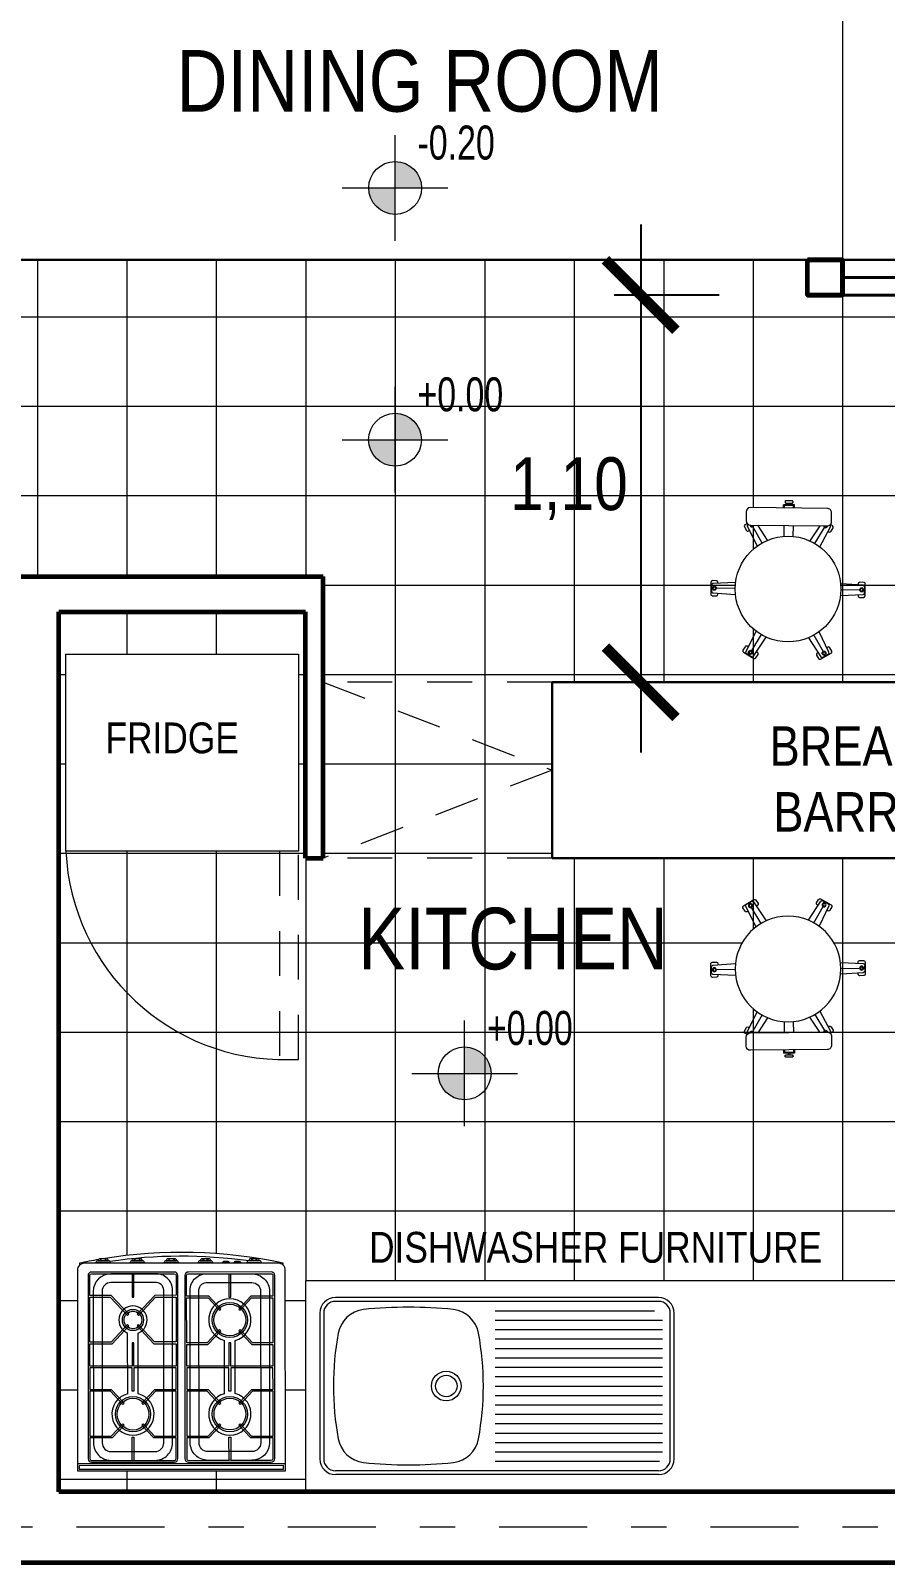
# Model space of a CAD drawing. Header units: millimetres. Extents: x 1119.4 to 1171.3, y 270.1 to 301.5.
# Drawn here: x 1126.558 to 1128.984, y 290.768 to 295.119 of the extents above; entities that cross this region are included whole.
import ezdxf

# ---------------------------------------------------------------- set-up
doc = ezdxf.new("R2010")
doc.units = ezdxf.units.MM
doc.linetypes.add('DASHDOT', pattern=[1, 0.5, -0.25, 0, -0.25])
doc.linetypes.add('TRAZOS2', pattern=[9.524999999999999, 6.349999999999999, -3.174999999999999])
for name, color, linetype, lineweight in [('01', 146, 'Continuous', 9), ('02', 196, 'Continuous', 20), ('03', 116, 'Continuous', 30), ('04', 20, 'Continuous', 40), ('06', 192, 'Continuous', 60), ('baldosa', 156, 'Continuous', 9), ('cotas', 86, 'Continuous', 15), ('ejes', 252, 'DASHDOT', 15), ('Muebles_M_V_005', 169, 'Continuous', 5), ('Muebles_M_V_02', 108, 'Continuous', 20), ('seg', 251, 'TRAZOS2', 20)]:
    doc.layers.add(name, color=color, linetype=linetype, lineweight=lineweight)
doc.styles.get("Standard").update_dxf_attribs({"font": 'ARIALN.TTF'})
doc.dimstyles.new('ISO-25', dxfattribs={"dimtxt": 0.15, "dimasz": 0.2, "dimexe": 0.075, "dimexo": 0.25, "dimgap": 0.05, "dimtad": 2, "dimtih": 1, "dimtoh": 1, "dimzin": 1, "dimtxsty": 'Standard', "dimblk": 'ARCHTICK', "dimcen": 1, "dimdle": 0.2, "dimclrd": 256, "dimclre": 256, "dimazin": 0, "dimtfac": 1, "dimtmove": 0, "dimatfit": 3, "dimldrblk": 'ARCHTICK', "dimfxl": 1, "dimarcsym": 0})

# ---------------------------------------------------------------- blocks, each defined once
blk = doc.blocks.new('sil')
at = {"layer": 'Muebles_M_V_02', "ltscale": 0.3}
for p, q in [((155.468814196808, 140.7156120962638), (155.4688458839673, 140.7184226098969)), ((155.4680846254333, 140.6509022788704), (155.4686849362682, 140.7041472468801)), ((155.3373435360241, 140.5773715537272), (155.2915321965215, 140.6045139221652)), ((155.5971346460707, 140.5744425366952), (155.6435462964081, 140.6005451362668)), ((155.6535397774949, 140.6061656180476), (155.6559895972785, 140.6075434329792)), ((155.2269303211339, 140.501579426147), (155.2221002992431, 140.501633882269)), ((155.2269761397741, 140.5056433408574), (155.2221461178833, 140.5056977969794)), ((155.2271305929323, 140.519342666252), (155.2267758679757, 140.4878801007523)), ((155.2366623501325, 140.5192352003762), (155.2271305929323, 140.519342666252)), ((155.2290748329662, 140.5173540855985), (155.2287644486292, 140.4898243407863)), ((155.2366401798227, 140.5172687900324), (155.2290748329662, 140.5173540855985)), ((155.2297877209787, 140.5166249393589), (155.2294935948689, 140.4905372287987)), ((155.2366320507091, 140.5165477729064), (155.2297877209787, 140.5166249393589)), ((155.3171184054179, 140.5156403288305), (155.2861294497741, 140.5159897140688)), ((155.2363076251759, 140.4877726348764), (155.2267758679757, 140.4878801007523)), ((155.2363297954857, 140.4897390452202), (155.2287644486292, 140.4898243407863)), ((155.2363379245993, 140.4904600623462), (155.2294935948689, 140.4905372287987)), ((155.3168242793082, 140.4895526182703), (155.2858353236643, 140.4899020035086)), ((155.3356524672522, 140.4273810864087), (155.2892408169147, 140.4012784868371)), ((155.5954435772988, 140.4244520693767), (155.6412549168014, 140.3973097009388)), ((155.6511191373484, 140.3914653333358), (155.6535372699726, 140.3900326346342)), ((155.4647024878896, 140.3509213442335), (155.4641021770547, 140.2976763762238)), ((155.4639729165149, 140.2862115268402), (155.4639412293556, 140.283401013207))]:
    blk.add_line(p, q, dxfattribs=at)
for points in [[(155.482256854548, 140.6997827129219), (155.4858016858636, 140.6997427466917, 0.4142135623730951), (155.4900935056596, 140.7039388691125), (155.4902220223268, 140.7153377402306, 0.4142135623730424), (155.486025899906, 140.7196295600266), (155.4516974472126, 140.7200165964521, 0.4142135623731475), (155.4474056274166, 140.7158204740313), (155.4472771107493, 140.7044216029132, 0.4142135623730951), (155.4514732331702, 140.7001297831172), (155.4550180644857, 140.7000898168871, 0.4142135623730951)], [(155.4849530323456, 140.6501102459079), (155.481885165987, 140.7142815597802, 0.3970235098271694), (155.4776936157568, 140.7183228560712), (155.4599981521778, 140.7185223637226, 0.3970235098271694), (155.4557165517509, 140.7145765980391), (155.4512026491209, 140.6504907648844)], [(155.3020979529449, 140.6140852811945), (155.3039049803733, 140.6171352120508, 0.4142135623730951), (155.3024169416574, 140.622950098233), (155.2926094880283, 140.6287608324907, 0.4142135623730424), (155.2867946018462, 140.6272727937749), (155.2831511287489, 140.6211232794682, 0.4142135623731475)], [(155.6465524582646, 140.5866092432794), (155.6482902621517, 140.5835193461928, 0.4142135623730951), (155.6540701206636, 140.5819005824315), (155.6640060909599, 140.5874887192919, 0.4142135623730424), (155.6656248547213, 140.5932685778037), (155.6487958117513, 140.6231914081216, 0.4142135623731475), (155.6430159532395, 140.6248101718829), (155.6330799829431, 140.6192220350226, 0.4142135623730951), (155.6314612191817, 140.6134421765107), (155.6331990230689, 140.6103522794242, 0.4142135623730951)], [(155.3464636601464, 140.5915840061533), (155.2893557389595, 140.6210128128875, 0.3441084193933902), (155.2842233981249, 140.6200416902459)], [(155.286947119271, 140.5885134529007), (155.2882125980783, 140.5906493490148, 0.4142135623730951)], [(155.6048829288607, 140.5594380513066), (155.6589229836889, 140.5941805584446, 0.3970235098271694), (155.6603270738261, 140.5998311955708), (155.6516521207309, 140.6152556703875, 0.3970235098271694), (155.6460941871983, 140.6169907622844), (155.5883372763486, 140.5888570000548)], [(155.2815837849919, 140.3859194511348, 0.3441084193931216), (155.2866929261246, 140.3848328608195), (155.3444498369743, 140.4129666230491)], [(155.3279041844622, 140.4423855717974), (155.2849885288237, 140.4147949729889, 0.3970235098271694)], [(155.2862346550583, 140.4152143798246), (155.2850176541673, 140.4173782646766, 0.4142135623730951)], [(155.5863234531765, 140.4102396169506), (155.6434313743634, 140.3808108102164, 0.3970235098271694), (155.6490270147308, 140.3824201510515), (155.6580475252146, 140.3976451182169, 0.3970235098271694), (155.6567711921088, 140.4033259757972), (155.6035281838891, 140.4392780467223)], [(155.630689160378, 140.3877383419095), (155.6288821329496, 140.3846884110531, 0.4142135623730951), (155.6303701716654, 140.3788735248709), (155.6401776252945, 140.3730627906132, 0.4142135623730424), (155.6459925114767, 140.374550829329), (155.6634919212001, 140.4040866232214, 0.4142135623731475), (155.6620038824843, 140.4099015094036), (155.6521964288552, 140.4157122436613, 0.4142135623730951), (155.646381542673, 140.4142242049455), (155.6445745152446, 140.4111742740891, 0.4142135623730951)], [(155.2804874025097, 140.3848623123959), (155.2839913015716, 140.3786322149824, 0.4142135623731475), (155.2897711600834, 140.377013451221), (155.2997071303798, 140.3826015880814, 0.4142135623730951), (155.3013258941412, 140.3883814465932), (155.299588090254, 140.3914713436797, 0.4142135623730951)], [(155.4478340809773, 140.351713377196), (155.4509019473359, 140.2875420633237, 0.3970235098271694), (155.4550934975661, 140.2835007670327), (155.4727889611451, 140.2833012593813, 0.3970235098271694), (155.477070561572, 140.2872470250648), (155.4815844642019, 140.3513328582195)], [(155.4505302587749, 140.3020409101821), (155.4469854274593, 140.3020808764122, 0.4142135623730951), (155.4426936076633, 140.2978847539914), (155.4425650909961, 140.2864858828733, 0.4142135623730424), (155.4467612134169, 140.2821940630773), (155.4810896661103, 140.2818070266518, 0.4142135623731475), (155.4853814859063, 140.2860031490726), (155.4855100025736, 140.2974020201907, 0.4142135623730951), (155.4813138801527, 140.3016938399867), (155.4777690488372, 140.3017338062168, 0.4142135623730951)]]:
    blk.add_lwpolyline(points, format="xyb", dxfattribs=at)
for points in [[(155.2472212345856, 140.3822693747232), (155.2725154966328, 140.3819841943553, 0.4142135623730951), (155.2847535043766, 140.3939493236293), (155.2872112690618, 140.6119423939481, 0.4142135623730951), (155.2752461397878, 140.6241804016918), (155.2499518777406, 140.6244655820597, 0.4142135623730951), (155.2377138699968, 140.6125004527857), (155.2352561053116, 140.3945073824669, 0.4142135623730951)], [(155.2220240674856, 140.4948724559332), (155.2222223496408, 140.5124592233151, 0.4142135623730951), (155.2196724040578, 140.5150673233261), (155.2184820858438, 140.5150807435787, 0.4142135623730951), (155.2158739858329, 140.5125307979957), (155.2156757036777, 140.4949440306138, 0.4142135623730693), (155.2182256492607, 140.4923359306028), (155.2194159674747, 140.4923225103502, 0.4142135623730951)]]:
    blk.add_lwpolyline(points, format="xyb", close=True, dxfattribs=at)
blk.add_lwpolyline([(155.2869762446146, 140.5910967445885), (155.3292589294338, 140.5625455763816)], dxfattribs=at)
for centre, radius in [((155.4687495665381, 140.7098796715719), 0.005732789017533998), ((155.4687495665381, 140.7098796715719), 0.003838866573901424), ((155.4663935566614, 140.500911811552), 0.15), ((155.6485430369515, 140.6033553771572), 0.005732789017533998), ((155.6485430369515, 140.6033553771572), 0.003838866573901424), ((155.6461870270749, 140.3943875171373), 0.005732789017533998), ((155.6461870270749, 140.3943875171373), 0.003838866573901424), ((155.4640375467848, 140.291943951532), 0.005732789017533998), ((155.4640375467848, 140.291943951532), 0.003838866573901424)]:
    blk.add_circle(centre, radius, dxfattribs=at)
for centre, radius, start, end in [((155.286600086248, 140.6074361059667), 0.005732789017533998, 274.9632730288837, 84.341425869493), ((155.286600086248, 140.6074361059667), 0.003838866573901424, 277.7472227953991, 80.96086845711001), ((155.2842440763714, 140.3984682459467), 0.005732789017533998, 274.3666653830522, 83.74481822360706), ((155.2842440763714, 140.3984682459467), 0.003838866573901424, 277.7472227954254, 80.96086845708352)]:
    blk.add_arc(centre, radius, start, end, dxfattribs=at)
blk = doc.blocks.new('NIVELES')
at = {"layer": 'cotas', "linetype": 'Continuous'}
for points in [[(136.9037914089489, 184.7530627354365), (136.9787914089489, 184.7530627354365), (136.9730823738872, 184.7817639928638), (136.9568244175379, 184.8060957440254), (136.9324926663763, 184.8223537003748), (136.9037914089489, 184.8280627354364)], [(136.9037914089489, 184.7530627354365), (136.8287914089489, 184.7530627354365), (136.8345004440105, 184.7243614780091), (136.8507584003599, 184.7000297268475), (136.8750901515215, 184.6837717704981), (136.9037914089489, 184.6780627354365)]]:
    blk.add_hatch(color=256, dxfattribs=at).paths.add_polyline_path(points, flags=0)
for p, q in [((136.9037914089489, 184.6030627354365), (136.9037914089489, 184.9030627354365)), ((136.7537914089489, 184.7530627354365), (137.0537914089489, 184.7530627354365))]:
    blk.add_line(p, q, dxfattribs=at)
blk.add_circle((136.9037914089489, 184.7530627354365), 0.07500000000000001, dxfattribs=at)
blk = doc.blocks.new('_ArchTick')
at = {"color": 0, "linetype": 'ByBlock', "const_width": 0.15}
blk.add_lwpolyline([(-0.5, -0.5), (0.5, 0.5)], dxfattribs=at)
blk = doc.blocks.new('*D21')
at = {"layer": 'cotas', "lineweight": -2, "transparency": 16777216}
for p, q in [((1128.289617930687, 294.5683535485069), (1128.289617930687, 293.0683535485092)), ((1128.512767603039, 294.3683535485069), (1128.214617930687, 294.3683535485069)), ((1128.51276760304, 293.2683535485091), (1128.214617930687, 293.2683535485091))]:
    blk.add_line(p, q, dxfattribs=at)
at = {"layer": 'Defpoints', "color": 0, "transparency": 16777216}
for p in [(1128.762767603039, 294.3683535485069), (1128.289617930687, 293.2683535485091), (1128.76276760304, 293.2683535485091)]:
    blk.add_point(p, dxfattribs=at)
at = {"layer": 'cotas', "lineweight": -2, "transparency": 16777216, "xscale": 0.2, "yscale": 0.2, "zscale": 0.2}
for p, rotation in [((1128.289617930687, 294.3683535485069), 90), ((1128.289617930687, 293.2683535485091), 270)]:
    blk.add_blockref('_ArchTick', p, dxfattribs=dict(at, rotation=rotation))
at = {"layer": 'cotas', "color": 0, "transparency": 16777216, "insert": (1128.085832118955, 293.8183535485082), "char_height": 0.15, "attachment_point": 5}
blk.add_mtext('1,10', dxfattribs=at)

msp = doc.modelspace()

# ---------------------------------------------------------------- linework, layer by layer
at = {"layer": '01'}
msp.add_arc((1127.277902603701, 292.8173600526644), 0.6208130123681298, 182.6780294914882, 271.2264941925433, dxfattribs=at)
at = {"layer": '02'}
msp.add_line((1128.862767603041, 295.5683535485081), (1128.86276760304, 294.4683535485068), dxfattribs=at)
at = {"layer": '03'}
for p, q in [((1126.43566836637, 294.4683535485077), (1132.13776760304, 294.4683535485067)), ((1128.037767603044, 293.2683535485087), (1129.737767603041, 293.2683535485096)), ((1128.037767603044, 292.7683535485088), (1128.037767603044, 293.2683535485087)), ((1128.037767603044, 292.7683535485087), (1129.737767603041, 292.7683535485097))]:
    msp.add_line(p, q, dxfattribs=at)
at = {"layer": '04'}
for p, q in [((1130.037767603041, 294.4183535485043), (1128.86276760304, 294.4183535485045)), ((1130.037767603041, 294.3683535485068), (1128.86276760304, 294.3683535485068))]:
    msp.add_line(p, q, dxfattribs=at)
at = {"layer": '06'}
for p, q in [((1128.762767603039, 294.3683535485075), (1128.762767603039, 294.4683535485068)), ((1128.86276760304, 294.4683535485068), (1128.762767603039, 294.4683535485068)), ((1128.86276760304, 294.3683535485075), (1128.86276760304, 294.4683535485068)), ((1128.762767603039, 294.3683535485076), (1128.86276760304, 294.3683535485075)), ((1125.687767603041, 293.5683535485073), (1127.387767603042, 293.5683535485074)), ((1127.387767603041, 292.7683535485074), (1127.387767603041, 293.5683535485074)), ((1126.637767603041, 290.9683535485074), (1126.637767603042, 293.4683535485074)), ((1126.637767603042, 293.4683535485074), (1127.337767603042, 293.4683535485074)), ((1127.337767603042, 292.7683535485074), (1127.337767603042, 293.4683535485074)), ((1127.337767603042, 292.7683535485074), (1127.387767603041, 292.7683535485074))]:
    msp.add_line(p, q, dxfattribs=at)
msp.add_lwpolyline([(1128.762767603039, 294.4683535485068), (1128.86276760304, 294.4683535485068), (1128.86276760304, 294.3683535485069), (1128.762767603039, 294.3683535485069)], close=True, dxfattribs=at)
msp.add_lwpolyline([(1123.937767603041, 290.9683535485073), (1123.537767603042, 290.9683535485073), (1123.537767603042, 290.7683535485073), (1129.537767603042, 290.7683535485079), (1129.537767603042, 290.9683535485072), (1126.637767603041, 290.9683535485073)], dxfattribs=at)
at = {"layer": 'baldosa'}
for p, q in [((1126.577767603041, 293.5683535485074), (1126.577767603041, 294.4683535485076)), ((1126.831767603041, 293.5683535485074), (1126.831767603041, 294.4683535485076)), ((1127.085767603041, 293.5683535485074), (1127.085767603041, 294.4683535485075)), ((1127.339767603041, 293.5683535485074), (1127.339767603041, 294.4683535485075)), ((1127.593767603041, 291.5683535485073), (1127.593767603041, 294.4683535485075)), ((1127.847767603041, 291.5683535485073), (1127.847767603041, 294.4683535485074)), ((1128.101767603041, 293.2683535485087), (1128.101767603041, 294.4683535485074)), ((1128.355767603041, 293.2683535485089), (1128.355767603041, 294.4683535485073)), ((1128.609767603041, 293.7642114804247), (1128.609767603041, 294.4683535485073)), ((1128.863767603041, 293.2683535485091), (1128.863767603041, 294.3683535485068)), ((1124.937767603041, 294.3064486035786), (1131.337767603041, 294.3064486035786)), ((1125.443760491069, 294.0524486035787), (1131.33776760304, 294.0524486035787)), ((1125.223723159213, 293.7984486035787), (1131.337767603041, 293.7984486035787)), ((1128.609767603041, 293.6467234574245), (1128.609767603041, 293.7147077895207)), ((1127.387767603041, 293.5444486035786), (1128.558199054335, 293.5444486035786)), ((1128.857349611603, 293.5444486035786), (1129.326648506989, 293.5444486035786)), ((1126.831767603041, 293.3483535485074), (1126.831767603041, 293.4683535485074)), ((1127.085767603041, 293.3483535485074), (1127.085767603041, 293.4683535485074)), ((1128.609767603041, 293.268353548509), (1128.609767603041, 293.4196139605832)), ((1126.637767603042, 293.2904486035786), (1126.657767603042, 293.2904486035786)), ((1127.317767603042, 293.2904486035786), (1127.337767603042, 293.2904486035786)), ((1127.387767603041, 293.2904486035786), (1129.737767603042, 293.2904486035786)), ((1126.637767603042, 293.0364486035786), (1126.657767603042, 293.0364486035786)), ((1127.317767603041, 293.0364486035786), (1127.337767603042, 293.0364486035786)), ((1127.387767603041, 293.0364486035786), (1128.037767603044, 293.0364486035786)), ((1126.637767603042, 292.7824486035786), (1127.337767603042, 292.7824486035786)), ((1126.831767603041, 291.640186953824), (1126.831767603041, 292.7883535485074)), ((1127.085767603041, 291.6452823546475), (1127.085767603041, 292.7883535485074)), ((1127.387767603041, 292.7824486035786), (1128.037767603044, 292.7824486035786)), ((1127.339767603041, 291.5683535485073), (1127.339767603041, 292.7683535485074)), ((1128.101767603041, 291.5683535485073), (1128.101767603041, 292.7683535485088)), ((1128.355767603041, 291.5683535485073), (1128.355767603041, 292.7683535485089)), ((1128.609767603041, 292.5675105707476), (1128.609767603041, 292.768353548509)), ((1128.863767603041, 291.5683535485073), (1128.863767603041, 292.7683535485091)), ((1126.637767603042, 292.5284486035787), (1128.577578996872, 292.5284486035786)), ((1128.837969669066, 292.5284486035786), (1129.346028449526, 292.5284486035786)), ((1128.609767603041, 291.5683535485073), (1128.609767603041, 292.340401073906)), ((1126.637767603042, 292.2744486035787), (1129.737767603042, 292.2744486035786)), ((1126.637767603041, 292.0204486035786), (1129.237767603042, 292.0204486035786)), ((1126.637767603041, 291.7664486035786), (1129.237767603042, 291.7664486035786)), ((1126.637767603041, 291.5124486035786), (1126.690618728978, 291.5124486035786)), ((1127.280618792125, 291.5124486035786), (1127.337767603042, 291.5124486035786)), ((1126.637767603041, 291.2584486035786), (1126.690736246003, 291.2584486035786)), ((1127.28073630915, 291.2584486035786), (1127.337767603042, 291.2584486035786)), ((1126.637767603041, 291.0044486035787), (1127.337767603042, 291.0044486035787)), ((1126.831767603041, 290.9683535485075), (1126.831767603041, 291.0280703345528)), ((1127.085767603041, 290.9683535485076), (1127.085767603041, 291.0281878515779))]:
    msp.add_line(p, q, dxfattribs=at)
at = {"layer": 'ejes', "ltscale": 0.5}
msp.add_line((1132.337767603041, 290.8683535485072), (1119.987767603041, 290.8683535485073), dxfattribs=at)
at = {"layer": 'Muebles_M_V_005'}
for p, q in [((1126.787438748519, 291.6180498882707), (1126.710569889507, 291.6180143237052)), ((1126.783902537433, 291.6195127184387), (1126.743902541714, 291.6194942118227)), ((1126.783902537433, 291.6195127184387), (1126.743902541714, 291.6194942118227)), ((1126.748899956103, 291.6250838796309), (1126.778899952893, 291.625097759593)), ((1126.778312597876, 291.6250974878442), (1126.74948731112, 291.6250841513797)), ((1126.773310013335, 291.6306825289985), (1126.7632425943, 291.6306778711514)), ((1127.26056983064, 291.6182687896771), (1126.837034342065, 291.6180728344384)), ((1126.880569193754, 291.6195574427611), (1126.840569198035, 291.6195389361451)), ((1126.880569193754, 291.6195574427611), (1126.840569198035, 291.6195389361451)), ((1126.845566612424, 291.6251286039533), (1126.875566609213, 291.6251424839154)), ((1126.874979254196, 291.6251422121666), (1126.84615396744, 291.6251288757021)), ((1126.977235850074, 291.6196021670835), (1126.937235854355, 291.6195836604675)), ((1126.977235850074, 291.6196021670835), (1126.937235854355, 291.6195836604675)), ((1126.942233268744, 291.6251733282757), (1126.972233265533, 291.6251872082378)), ((1126.971645910517, 291.6251869364889), (1126.942820623761, 291.6251736000245)), ((1127.073902506395, 291.6196468914059), (1127.033902510676, 291.6196283847896)), ((1127.073902506395, 291.6196468914059), (1127.033902510676, 291.6196283847896)), ((1127.038899925065, 291.625218052598), (1127.068899921854, 291.6252319325602)), ((1127.068312566837, 291.6252316608113), (1127.039487280081, 291.6252183243469)), ((1127.120991967449, 291.6196686780727), (1127.103063037179, 291.619660382976)), ((1127.153075297348, 291.6196835219212), (1127.135146367079, 291.6196752268245)), ((1127.172235829203, 291.6196923868372), (1127.212210357405, 291.6197177334225)), ((1127.206645885365, 291.6252956628587), (1127.177820598609, 291.6252823263944)), ((1127.201643300824, 291.6308807040132), (1127.182818012998, 291.6308719942028)), ((1128.340349092153, 291.5208635455379), (1127.422879033048, 291.5208635455378)), ((1127.378551425068, 291.4765359375579), (1127.378551425068, 291.0620728029447)), ((1127.389633327062, 291.4765359375579), (1127.389633327062, 291.0620728029447)), ((1128.340349092153, 291.5097816435429), (1127.422879033048, 291.5097816435429)), ((1127.876017398563, 291.4830410140289), (1128.328920928925, 291.4830410140289)), ((1128.373594798138, 291.0620728029447), (1128.373594798138, 291.4765359375579)), ((1128.384676700133, 291.0620728029447), (1128.384676700133, 291.4765359375579)), ((1127.876017398563, 291.4563225483189), (1128.351430994148, 291.4563225483189)), ((1127.876017398563, 291.429604082609), (1128.351430994148, 291.429604082609)), ((1126.833241365756, 291.2474157900813), (1126.833161637284, 291.4197400290091)), ((1126.863241362545, 291.2474296700434), (1126.863161634073, 291.4197539089712)), ((1127.108241336323, 291.2475430230675), (1127.10817133019, 291.3988535064864)), ((1127.138241333112, 291.2475569030296), (1127.138171326979, 291.3988673864485)), ((1127.876017398563, 291.4028856168991), (1128.351430994148, 291.4028856168991)), ((1127.876017398563, 291.3761671511891), (1128.351430994148, 291.3761671511891)), ((1127.876017398563, 291.3494486854792), (1128.351430994148, 291.3494486854792)), ((1127.876017398563, 291.3227302197692), (1128.351430994148, 291.3227302197692)), ((1127.876017398563, 291.2960117540592), (1128.351430994148, 291.2960117540592)), ((1127.876017398563, 291.2692932883493), (1128.351430994148, 291.2692932883493)), ((1127.876017398563, 291.2425748226393), (1128.351430994148, 291.2425748226393)), ((1127.876017398563, 291.2158563569294), (1128.351430994148, 291.2158563569294)), ((1127.876017398563, 291.1891378912194), (1128.351430994148, 291.1891378912194)), ((1127.876017398563, 291.1624194255095), (1128.351430994148, 291.1624194255095)), ((1127.876017398563, 291.1357009597995), (1128.351430994148, 291.1357009597995)), ((1127.876017398563, 291.1089824940896), (1128.351430994148, 291.1089824940896)), ((1127.876017398563, 291.0822640283796), (1128.351430994148, 291.0822640283796)), ((1127.28083354778, 291.0482781039923), (1126.690833610927, 291.0480051314041)), ((1127.876017398563, 291.0555455626696), (1128.34309153758, 291.0555455626696)), ((1128.340349092153, 291.0288270969597), (1127.422879033048, 291.0288270969597)), ((1128.340349092153, 291.0177451949647), (1127.422879033048, 291.0177451949647))]:
    msp.add_line(p, q, dxfattribs=at)
at = {"layer": 'Muebles_M_V_005', "flags": 128}
for points in [[(1126.778312597876, 291.6250974878442, 0.4446512448994848), (1126.773310013335, 291.6306825289985)], [(1126.836532074662, 291.4405063479064), (1126.832872860554, 291.4439137152358), (1126.786673371727, 291.3942995102093), (1126.725673409285, 291.3942712876342), (1126.725673409285, 291.3942712876342), (1126.725614419446, 291.521771273988), (1126.725614419446, 291.521771273988), (1126.783944479261, 291.5217982612915), (1126.832679154471, 291.4695584957615), (1126.83633521407, 291.4729692476151), (1126.786116985041, 291.5267992669699), (1126.725612106119, 291.5267712734528), (1126.72558608119, 291.5830212674323, -0.414213562373095), (1126.730583767328, 291.5880235802242), (1126.84558375502, 291.5880767867457), (1126.845614406603, 291.5218267938362), (1126.850614406068, 291.5218291071633), (1126.850583754484, 291.5880791000727), (1126.965583742176, 291.5881323065939, -0.414213562373095), (1126.970586054968, 291.5831346204561), (1126.970612079897, 291.5268846264767), (1126.910107200975, 291.5268566329594), (1126.859938804015, 291.4729801681808), (1126.863576675451, 291.4695498806916), (1126.912284333409, 291.5218576397083), (1126.970614393224, 291.5218846270118), (1126.970673383063, 291.394384640658), (1126.909673420621, 291.3943564180827), (1126.863428042025, 291.4439278520626), (1126.859750618555, 291.4405400006101), (1126.907500914841, 291.3893554124043), (1126.97067569639, 291.3893846411931), (1126.970705191309, 291.3256346480164), (1126.850705204153, 291.3255791281679), (1126.85067455257, 291.3918291210771), (1126.845674553105, 291.3918268077502), (1126.845705204688, 291.3255768148408), (1126.725705217532, 291.3255212949925), (1126.725675722612, 291.3892712881693), (1126.788850504161, 291.3893005169582), (1126.836553417333, 291.4405292680665)], [(1127.09418007388, 291.4845200597633), (1127.097836133479, 291.4879308116169), (1127.063788014899, 291.5244277354952), (1127.000613233349, 291.5243985067063), (1127.000586051757, 291.5831485004182, -0.414213562373095), (1127.005583737895, 291.5881508132102), (1127.120583725586, 291.5882040197316), (1127.120614377169, 291.5219540268224), (1127.125614376634, 291.5219563401492), (1127.125583725051, 291.5882063330587), (1127.240583712743, 291.5882595395801, -0.414213562373095), (1127.245586025535, 291.5832618534423), (1127.245586025535, 291.5832618534423), (1127.245613207127, 291.5245118597302), (1127.182438425578, 291.5244826309413), (1127.148424093299, 291.4879542169183), (1127.152093915624, 291.4845582418857), (1127.184615558012, 291.51948363769), (1127.245615520454, 291.5195118602653), (1127.245674510293, 291.3920118739115), (1127.187344450478, 291.391984886608), (1127.152290589103, 291.4295598882118), (1127.148645148258, 291.4261377538824), (1127.185171944698, 291.3869838809296), (1127.24567682362, 291.3870118744467), (1127.245705161876, 291.3257618810023), (1127.12570517472, 291.3257063611538), (1127.125674523137, 291.3919563540633), (1127.120674523672, 291.3919540407362), (1127.120705175255, 291.325704047827), (1127.000705188098, 291.3256485279785), (1127.000676849842, 291.3868985214228), (1127.061181728765, 291.3869265149401), (1127.097672279286, 291.4261141704969), (1127.094023673396, 291.4295329301228), (1127.059004596331, 291.3919255081912), (1127.000674536516, 291.3918985208877), (1127.000615546676, 291.5193985072415), (1127.061615509119, 291.5194267298168), (1127.094169455125, 291.4845314422389)], [(1126.96582895484, 291.0581323633198, 0.4142135623731211), (1126.970826640978, 291.0631346761115), (1126.970799459385, 291.1218846698237), (1126.970799459385, 291.1218846698237), (1126.907624677836, 291.1218554410348), (1126.873576559256, 291.1583523649131), (1126.877232618855, 291.1617631167667), (1126.909797183616, 291.1268564467132), (1126.970797146058, 291.1268846692885), (1126.970797146058, 291.1268846692885), (1126.970738156219, 291.2543846556423), (1126.912408096404, 291.2543576683386), (1126.877389019339, 291.2167502464072), (1126.873740413449, 291.2201690060331), (1126.91023096397, 291.2593566615899), (1126.970735842892, 291.2593846551069), (1126.970707504636, 291.3206346485515), (1126.85070751748, 291.320579128703), (1126.850738169063, 291.2543291357938), (1126.845738169598, 291.2543268224667), (1126.845707518015, 291.3205768153759), (1126.725707530859, 291.3205212955277), (1126.725735869115, 291.2592713020831), (1126.786240748037, 291.2592992956004), (1126.822767544477, 291.2201454226474), (1126.819122103632, 291.2167232883182), (1126.784068242257, 291.2542982899217), (1126.725738182442, 291.2542713026182), (1126.725797172281, 291.1267713162647), (1126.786797134723, 291.1267995388398), (1126.819318777111, 291.1617249346443), (1126.822988599436, 291.1583289596117), (1126.788974267157, 291.1218005455887), (1126.725799485608, 291.1217713167998), (1126.7258266672, 291.0630213230877, 0.414213562373095), (1126.730828979992, 291.0580236369499), (1126.845828967683, 291.0580768434713), (1126.845798316101, 291.1243268363805), (1126.850798315565, 291.1243291497076), (1126.850828967148, 291.0580791567984), (1126.96582895484, 291.0581323633198)], [(1127.094329355896, 291.161863559927), (1127.097988570003, 291.1584561925977), (1127.063974237724, 291.1219277785747), (1127.000799456174, 291.1218985497858), (1127.000799456174, 291.1218985497858), (1127.000826637767, 291.0631485560737), (1127.000826637767, 291.0631485560737, 0.4142135623730949), (1127.005828950559, 291.0581508699358), (1127.005828950559, 291.0581508699358), (1127.12082893825, 291.0582040764573), (1127.120798286667, 291.1244540693665), (1127.125798286132, 291.1244563826936), (1127.125828937715, 291.0582063897843), (1127.125828937715, 291.0582063897843), (1127.240828925407, 291.0582595963058, 0.4142135623730948), (1127.245826611545, 291.0632619090977), (1127.245799429952, 291.1220119028096), (1127.182624648403, 291.1219826740207), (1127.148576529823, 291.158479597899), (1127.152243208177, 291.1618789672771), (1127.184797154183, 291.1269836796992), (1127.245797116625, 291.1270119022745), (1127.245738126786, 291.2545118886283), (1127.187408066971, 291.2544849013248), (1127.152388989906, 291.2168774793931), (1127.148740384016, 291.220296239019), (1127.185230934537, 291.2594838945759), (1127.245735813459, 291.2595118880931), (1127.245707475203, 291.3207618815375), (1127.125707488047, 291.320706361689), (1127.12573813963, 291.2544563687798), (1127.120738140165, 291.2544540554527), (1127.120707488582, 291.3207040483621), (1127.120707488582, 291.3207040483621), (1127.000707501425, 291.3206485285136), (1127.000735839682, 291.2593985350691), (1127.061240718604, 291.2594265285863), (1127.097767515043, 291.2202726556334), (1127.094122074199, 291.2168505213042), (1127.059068212824, 291.2544255229079), (1127.000738153009, 291.2543985356042), (1127.000797142847, 291.1268985492507), (1127.000797142847, 291.1268985492507), (1127.06179710529, 291.1269267718258), (1127.094318747678, 291.1618521676303)]]:
    msp.add_lwpolyline(points, format="xyb", dxfattribs=at)
for points in [[(1126.782481772454, 291.6235908292695, -0.0728871571093193), (1127.177812630466, 291.6253622886059, 0.0039789056326768), (1127.177820598609, 291.6252823263944, 0.4757927236485159), (1127.172235829203, 291.6196923868372, 0.198912367379531), (1127.168700973234, 291.6182262851307), (1127.156611508434, 291.6182206917529, 0.1989123673797056), (1127.153075297348, 291.6196835219212, 0.4564120107647726), (1127.1505739425, 291.6226112971322), (1127.137645011696, 291.6226053153625, 0.4564120107650056), (1127.135146367079, 291.6196752268245, 0.1989123673796349), (1127.131611511109, 291.6182091251178), (1127.124528178534, 291.6182058479046, 0.1989123673797056), (1127.120991967449, 291.6196686780727, 0.4564120107647726), (1127.118490612601, 291.6225964532839), (1127.105561681796, 291.6225904715143, 0.4564120107650056), (1127.103063037179, 291.619660382976, 0.1989123673796349), (1127.09952818121, 291.6181942812696), (1127.07743871748, 291.6181840612378, 0.198451765632094), (1127.073877038877, 291.6196537313749, 0.479265916616854), (1127.068312566837, 291.6252316608113, 0.4446512448994787), (1127.063309982297, 291.6308167019656), (1127.04448469447, 291.6308079921553, 0.4446512448994233), (1127.039487280081, 291.6252183243469, 0.4757927236485159), (1127.033902510676, 291.6196283847896, 0.198912367379531), (1127.030367654706, 291.6181622830832), (1126.98077206116, 291.6181393369154, 0.198451765632094), (1126.977210382556, 291.6196090070528, 0.479265916616854), (1126.971645910517, 291.6251869364889, 0.4446512448994787), (1126.966643325976, 291.6307719776432), (1126.94781803815, 291.6307632678329, 0.4446512448994233), (1126.942820623761, 291.6251736000245, 0.4757927236485159), (1126.937235854355, 291.6195836604675, 0.198912367379531), (1126.933700998386, 291.6181175587608), (1126.884105404839, 291.618094612593, 0.198451765632094), (1126.880543726236, 291.6195642827304, 0.479265916616854), (1126.874979254196, 291.6251422121666, 0.4446512448994787), (1126.869976669656, 291.6307272533209), (1126.851151381829, 291.6307185435105, 0.4446512448994233), (1126.84615396744, 291.6251288757021, 0.4757927236485159), (1126.840569198035, 291.6195389361451, 0.198912367379531), (1126.837034342065, 291.6180728344384), (1126.787438748519, 291.6180498882707, 0.198451765632094), (1126.783877069915, 291.619519558408, 0.2235295072142518)], [(1126.965581428849, 291.5931323060588), (1126.730581454001, 291.5930235796891, 0.414213562373095), (1126.720586081725, 291.5830189541052), (1126.720826667735, 291.0630190097606, 0.414213562373095), (1126.730831293319, 291.053023637485), (1126.965831268167, 291.053132363855), (1126.965831268167, 291.053132363855, 0.4142135623730952), (1126.975826640443, 291.0631369894386), (1126.975586054433, 291.5831369337832, 0.414213562373095)], [(1126.960805822105, 291.1081300446413), (1126.960605140986, 291.5418799982172, 0.4300254955792306), (1126.910583748063, 291.5881068599967), (1126.785583761441, 291.5880490268214, 0.4142135623730955), (1126.735606900063, 291.5380258989026), (1126.735805846187, 291.1080259449254, 0.4142135623730938), (1126.785828974105, 291.0580490835471), (1126.910828960727, 291.0581069167226, 0.4142135623730959)], [(1126.935805824781, 291.1081184780062), (1126.935605143662, 291.5418684315821, 0.4463337186381947), (1126.910595314698, 291.5631068626726), (1126.785595328076, 291.5630490294971, 0.4142135623730946), (1126.760606897387, 291.5380374655379), (1126.760805843511, 291.1080375115605, 0.4142135623730972), (1126.78581740747, 291.0830490808714), (1126.910817394092, 291.0831069140468, 0.4142135623730972)], [(1127.240581399416, 291.593259539045), (1127.005581424568, 291.593150812675, 0.414213562373095), (1126.995586052292, 291.5831461870912), (1126.995826638302, 291.0631462427468, 0.4142135623730949), (1127.005831263886, 291.053150870471), (1127.240831238734, 291.0532595968409, 0.4142135623730948), (1127.250826611009, 291.0632642224246), (1127.250586025, 291.5832641667691, 0.4142135623730948)], [(1127.010805816753, 291.1081531779114), (1127.010605135635, 291.5419031314873, -0.4300254955792306), (1127.060583732008, 291.5881762598074), (1127.185583718629, 291.5882340929829, -0.4142135623730955), (1127.235606846548, 291.5382572316046), (1127.235805792672, 291.1082572776272, -0.4142135623730938), (1127.185828931293, 291.0582341497086), (1127.060828944672, 291.058176316533, -0.4142135623730959)], [(1127.035805814078, 291.1081647445465), (1127.035605132959, 291.5419146981224, -0.4463337186381947), (1127.060595298643, 291.563176262483), (1127.185595285265, 291.5632340956586, -0.4142135623730946), (1127.210606849224, 291.5382456649695), (1127.210805795348, 291.1082457109922, -0.4142135623730972), (1127.185817364658, 291.0832341470327), (1127.060817378037, 291.0831763138574, -0.4142135623730972)]]:
    msp.add_lwpolyline(points, format="xyb", close=True, dxfattribs=at)
msp.add_lwpolyline([(1126.85070751748, 291.320579128703), (1126.85070751748, 291.320579128703)], close=True, dxfattribs=at)
at = {"layer": 'Muebles_M_V_005'}
msp.add_lwpolyline([(1127.275835861642, 291.0432757912004), (1126.695835923719, 291.0430074452661), (1126.695840550373, 291.0330074463366), (1127.275840488296, 291.0332757922706)], close=True, dxfattribs=at)
for centre, radius in [((1126.848144479586, 291.4568279574567), 0.03), ((1126.848144479586, 291.4568279574567), 0.025), ((1127.123144450153, 291.4569551904428), 0.05), ((1127.123144450153, 291.4569551904428), 0.045), ((1127.737605049706, 291.2693043702512), 0.04211122758101431), ((1127.737605049706, 291.2693043702512), 0.03047523048626035), ((1126.848268242582, 291.1893279860872), 0.05), ((1126.848268242582, 291.1893279860872), 0.045), ((1127.123268213149, 291.1894552190731), 0.05), ((1127.123268213149, 291.1894552190731), 0.045)]:
    msp.add_circle(centre, radius, dxfattribs=at)
for centre, radius, start, end in [((1126.710579142815, 291.5980143258457), 0.01999999999999686, 90.0265087758973, 134.4535127766996), ((1126.743904855041, 291.6144942123578), 0.005000000000003668, 90.02650877591032, 135.0265087758864), ((1126.748967184905, 291.6200190247323), 0.005091761898825697, 84.13697850276857, 185.916039049027), ((1126.754507380955, 291.6256247736967), 0.005049096319567896, 145.3724448803867, 186.1466190195262), ((1126.763894221776, 291.6374814618634), 0.0116138976573375, 215.8852271812184, 324.1677903705889), ((1126.778853540379, 291.6200726369877), 0.005053884141946932, 44.11783610740767, 96.1444244831786), ((1126.860560878096, 291.6375261861858), 0.0116138976573375, 215.8852271812184, 324.1677903705889), ((1126.957227534417, 291.6375709105082), 0.0116138976573375, 215.8852271812184, 324.1677903705889), ((1127.053894190737, 291.6376156348306), 0.0116138976573375, 215.8852271812184, 324.1677903705889), ((1127.182840668444, 291.6258229487112), 0.005049096319636873, 90.25708874547489, 186.1466190186085), ((1127.192227509265, 291.6376796368781), 0.0116138976573375, 215.8852271812184, 324.1677903705889), ((1127.201625317424, 291.6258316397193), 0.00504909631963611, 353.9063985331909, 89.79592880633555), ((1127.207186827868, 291.6202708120024), 0.005053884141946271, 353.7171759686684, 96.1444244831786), ((1127.212212691534, 291.6146727721175), 0.005044961844908696, 45.12806214417556, 90.0265087758973), ((1127.260579083948, 291.5982687918179), 0.01999999999999779, 45.59950477509897, 90.0265087758973), ((1127.123144450153, 291.4569551904428), 0.06, 284.5040209618286, 255.5489965899729), ((1127.422879033048, 291.4765359375579), 0.04432760798001505, 90, 180), ((1128.340349092153, 291.4765359375579), 0.04432760798001505, 0, 90), ((1126.848144479586, 291.4568279574567), 0.04, 292.0508216129543, 248.00219593887), ((1127.422879033048, 291.4765359375579), 0.03324570598501129, 90, 180), ((1127.512697178124, 291.4040969018855), 0.08311426496252823, 97.23000357678126, 169.6187605594562), ((1127.630089557115, 290.2530880257439), 1.24007076498518, 89.99902741084574, 95.9177681242669), ((1127.630131650392, 290.2530881572786), 1.240070633450403, 84.08223156117394, 90.00097258915426), ((1127.747524022584, 291.4040969018855), 0.08311426496252823, 10.38123944054378, 82.76999642321876), ((1128.340349092153, 291.4765359375579), 0.03324570598501129, 0, 90), ((1128.248480731675, 291.2693043702512), 0.8311426496252822, 169.6187605594562, 180), ((1127.011740469033, 291.2693043702512), 0.8311426496252822, 0, 10.38123944054378), ((1128.248480731675, 291.2693043680016), 0.8311426496252822, 180, 190.3812394405438), ((1127.011740469033, 291.2693043680016), 0.8311426496252822, 349.6187605594558, 0), ((1126.848268242582, 291.1893279860872), 0.06, 104.5040209618286, 75.54899658997286), ((1127.123268213149, 291.1894552190731), 0.06, 104.5040209618286, 75.54899658997286), ((1127.512697178124, 291.1345118363673), 0.08311426496252823, 190.3812394405438, 262.7699964232187), ((1127.747524022584, 291.1345118363673), 0.08311426496252823, 277.2300035767813, 349.6187605594558), ((1127.422879033048, 291.0620728029447), 0.04432760798001505, 180, 270), ((1127.422879033048, 291.0620728029447), 0.03324570598501129, 180, 270), ((1127.630089557115, 292.2855207170085), 1.24007076498518, 264.082231875733, 270.0009725891543), ((1127.630131650392, 292.2855205854736), 1.240070633450403, 269.9990274108457, 275.917768438826), ((1128.340349092153, 291.0620728029447), 0.03324570598501129, 270, 0), ((1128.340349092153, 291.0620728029447), 0.04432760798001505, 270, 0)]:
    msp.add_arc(centre, radius, start, end, dxfattribs=at)
at = {"layer": 'Muebles_M_V_02'}
msp.add_lwpolyline([(1126.657767603042, 293.3483535485074), (1127.317767603042, 293.3483535485074), (1127.317767603042, 292.7883535485074), (1126.657767603042, 292.7883535485074)], close=True, dxfattribs=at)
msp.add_lwpolyline([(1126.750352665493, 291.6284938699089, 0.009976965512357562), (1126.696569891005, 291.6180078463894), (1126.696572536129, 291.6122907038584, 0.2015127546240406), (1126.690579144955, 291.5980050725377), (1126.690842864235, 291.0280051335446), (1127.280842801088, 291.0282781061328), (1127.280579081808, 291.5982780451259, 0.2015127546240562), (1127.274572474266, 291.6125581244619), (1127.274569829142, 291.6182752669929, 0.09394052686379512), (1126.7632425943, 291.6306778711514), (1126.754484725509, 291.6306738191881, 0.2452319835017035)], format="xyb", close=True, dxfattribs=at)
msp.add_lwpolyline([(1128.337767603042, 290.968353548508), (1129.237767603042, 290.968353548508), (1129.237767603042, 291.5683535485073), (1127.337767603042, 291.5683535485073), (1127.337767603042, 290.968353548508), (1128.237767603042, 290.968353548508)], dxfattribs=at)
at = {"layer": 'seg', "ltscale": 0.02}
for p, q in [((1128.037767603044, 293.2683535485087), (1127.387767603044, 293.268353548509)), ((1128.037767603044, 292.7683535485077), (1127.387767603044, 292.7683535485074))]:
    msp.add_line(p, q, dxfattribs=at)
msp.add_lwpolyline([(1127.387767603044, 293.268353548509), (1128.037767603044, 293.0183535485087), (1127.387767603043, 292.7683535485083)], dxfattribs=at)
msp.add_lwpolyline([(1127.317767603042, 292.7883535485074), (1127.264614270587, 292.7883535485074), (1127.264614270587, 292.1966892731616), (1127.317767603042, 292.1966892731616)], close=True, dxfattribs=at)

# ---------------------------------------------------------------- block references
at = {"layer": 'cotas'}
for p in [(990.6887187568552, 109.9193779058384), (990.688471379663, 109.2041915036989), (990.885816068296, 107.404380686363)]:
    msp.add_blockref('NIVELES', p, dxfattribs=at)
at = {"layer": 'Muebles_M_V_02', "rotation": 270}
msp.add_blockref('sil', (988.206862521417, 448.9995622656653), dxfattribs=at)
at = {"layer": 'Muebles_M_V_02', "xscale": -1, "rotation": 270}
msp.add_blockref('sil', (988.206862521417, 136.9875622656654), dxfattribs=at)

# ---------------------------------------------------------------- texts
at = {"layer": 'cotas', "width": 0.8714287856860348}
for s, p in [('-0.20', (1127.655883100191, 294.7531270451086)), ('+0.00', (1127.655635722999, 294.0379406429691)), ('+0.00', (1127.852980411632, 292.2381298256332))]:
    msp.add_text(s, height=0.0964521047339833, dxfattribs=at).set_placement(p)
at = {"layer": 'cotas'}
for s, insert, char_height, width, attachment_point in [('DINING ROOM', (1127.662168773076, 295.064123519754), 0.175, 1.699832267418429, 2), ('FRIDGE', (1127.148765803104, 293.1540907827693), 0.08749999999999994, 0.8499161337092141, 3), ('BREAKFAST\\PBARRA BAR', (1129.036963270616, 293.1431516756783), 0.112117599508349, 1.089034933655933, 2), ('KITCHEN', (1127.927051132277, 292.6277398909599), 0.175, 1.699832267418429, 2), ('DISHWASHER FURNITURE', (1128.804324215359, 291.7070446945859), 0.08749999999999994, 1.264223920709312, 3)]:
    msp.add_mtext(s, dxfattribs=dict(at, insert=insert, char_height=char_height, width=width, attachment_point=attachment_point))

# ---------------------------------------------------------------- dimensions: what is measured, and where the dimension line sits
dim = msp.add_linear_dim(base=(1128.289617930687, 293.2683535485091), p1=(1128.762767603039, 294.3683535485069), p2=(1128.76276760304, 293.2683535485091), angle=90, dimstyle='ISO-25', dxfattribs=at)
dim.commit()
dim.dimension.update_dxf_attribs({"geometry": '*D21', "text_midpoint": (1128.085832118955, 293.8183535485082)})

doc.saveas('drawing.dxf')
